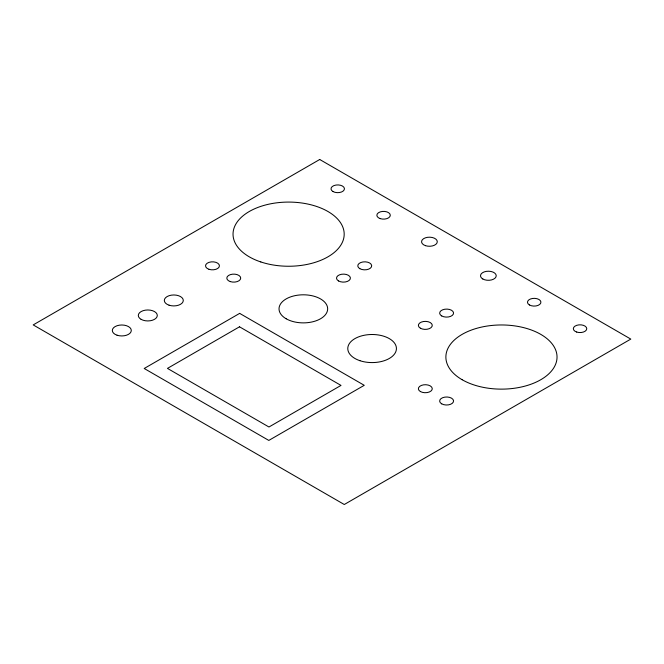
<?xml version="1.0" encoding="UTF-8"?>
<svg xmlns="http://www.w3.org/2000/svg" width="664" height="664" viewBox="0 0 664 664"><rect width="100%" height="100%" fill="white"/><g stroke="black" fill="none" stroke-linecap="round" stroke-linejoin="round"><path stroke-width="1" d="M319.724 159.493L33.2 324.912L344.276 504.507L630.8 339.088L319.724 159.493M239.662 313.375L144.204 368.487L268.804 440.423L364.254 385.311L239.662 313.375M239.496 326.804L167.452 368.396L268.962 427.002L341.005 385.411L239.496 326.804M332.979 191.531A6.715 3.876 0 0 0 344.218 189.796A6.715 3.876 0 0 0 335.992 185.048A6.715 3.876 0 0 0 332.979 191.531M380.215 218.614A6.715 3.876 0 0 0 390.291 215.261A6.715 3.876 0 0 0 380.215 211.899A6.715 3.876 0 0 0 380.215 218.614M529.457 304.967A6.715 3.876 0 0 0 540.687 303.224A6.715 3.876 0 0 0 532.462 298.476A6.715 3.876 0 0 0 529.457 304.967M576.684 332.05A6.715 3.876 0 0 0 586.76 328.688A6.715 3.876 0 0 0 576.684 325.335A6.715 3.876 0 0 0 576.684 332.05M425.483 245.663A7.868 4.548 0 0 0 437.286 241.729A7.868 4.548 0 0 0 425.483 237.795A7.868 4.548 0 0 0 425.483 245.663M482.794 278.971A7.868 4.548 0 0 0 495.966 276.929A7.868 4.548 0 0 0 486.322 271.368A7.868 4.548 0 0 0 482.794 278.971M260.827 261.948A55.569 32.079 0 0 0 344.184 234.168A55.569 32.079 0 0 0 260.827 206.38A55.569 32.079 0 0 0 260.827 261.948M462.161 379.733A55.569 32.079 0 0 0 555.137 365.349A55.569 32.079 0 0 0 487.077 326.057A55.569 32.079 0 0 0 462.161 379.733M286.159 318.77A24.311 14.035 0 0 0 326.829 312.47A24.311 14.035 0 0 0 297.057 295.281A24.311 14.035 0 0 0 286.159 318.77M359.954 360.701A24.311 14.035 0 0 0 396.425 348.542A24.311 14.035 0 0 0 359.954 336.382A24.311 14.035 0 0 0 359.954 360.701M117.063 335.212A9.495 5.478 0 0 0 131.298 330.473A9.495 5.478 0 0 0 117.063 325.725A9.495 5.478 0 0 0 117.063 335.212M141.092 319.334A9.495 5.478 0 0 0 156.978 316.877A9.495 5.478 0 0 0 145.35 310.163A9.495 5.478 0 0 0 141.092 319.334M169.063 305.191A9.495 5.478 0 0 0 183.297 300.443A9.495 5.478 0 0 0 169.063 295.704A9.495 5.478 0 0 0 169.063 305.191M209.011 269.302A6.947 4.009 0 0 0 219.427 265.832A6.947 4.009 0 0 0 209.011 262.355A6.947 4.009 0 0 0 209.011 269.302M230.292 281.594A6.947 4.009 0 0 0 240.708 278.116A6.947 4.009 0 0 0 230.292 274.647A6.947 4.009 0 0 0 230.292 281.594M420.412 391.553A6.947 4.009 0 0 0 432.032 389.751A6.947 4.009 0 0 0 423.524 384.846A6.947 4.009 0 0 0 420.412 391.553M441.693 403.837A6.947 4.009 0 0 0 453.321 402.044A6.947 4.009 0 0 0 444.814 397.13A6.947 4.009 0 0 0 441.693 403.837M359.83 268.671A6.947 4.009 0 0 0 371.458 266.87A6.947 4.009 0 0 0 362.951 261.956A6.947 4.009 0 0 0 359.83 268.671M338.549 280.955A6.947 4.009 0 0 0 350.169 279.154A6.947 4.009 0 0 0 341.661 274.249A6.947 4.009 0 0 0 338.549 280.955M441.693 315.931A6.947 4.009 0 0 0 453.321 314.13A6.947 4.009 0 0 0 444.814 309.225A6.947 4.009 0 0 0 441.693 315.931M420.412 328.215A6.947 4.009 0 0 0 432.032 326.422A6.947 4.009 0 0 0 423.524 321.509A6.947 4.009 0 0 0 420.412 328.215"/></g></svg>
